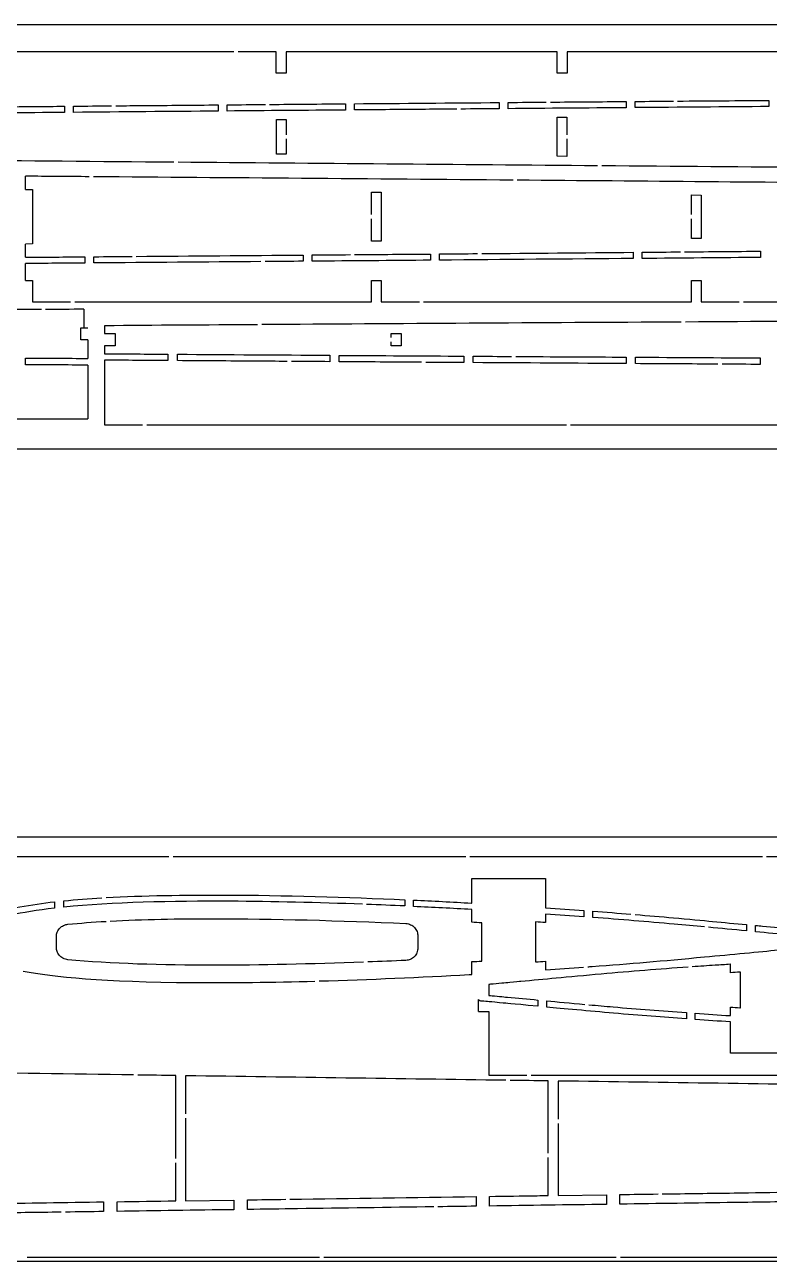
# Model space of a CAD drawing. Header units: millimetres. Extents: x -769 to 745, y -600 to 149.
# Drawn here: x -60.6 to 115.1, y -143 to 148.6 of the extents above; entities that cross this region are included whole.
import ezdxf

# ---------------------------------------------------------------- set-up
doc = ezdxf.new("R2010")
doc.units = ezdxf.units.MM
doc.header["$MEASUREMENT"] = 0
doc.layers.add('90X10', color=1, linetype='Continuous')

msp = doc.modelspace()

# ---------------------------------------------------------------- linework, layer by layer
for p, q in [((-11.25, 142.2), (-65.17, 142.2)), ((-1.25, 142.2), (-10.25, 142.2)), ((-1.25, 137.2), (-1.25, 142.2)), ((65.01, 142.2), (1.09, 142.2)), ((1.09, 142.2), (1.09, 137.2)), ((65.01, 137.2), (65.01, 142.2)), ((121.1, 142.2), (67.35, 142.2)), ((67.35, 142.2), (67.35, 137.2)), ((1.09, 137.2), (-1.25, 137.2)), ((67.35, 137.2), (65.01, 137.2)), ((-51.21, 129.39), (-51.21, 127.93)), ((-49.09, 127.94), (-49.09, 129.41)), ((-14.95, 129.71), (-14.95, 128.24)), ((-12.83, 128.26), (-12.83, 129.73)), ((15.05, 129.97), (15.05, 128.5)), ((17.17, 128.52), (17.17, 129.99)), ((51.31, 130.27), (51.31, 128.8)), ((53.43, 128.82), (53.43, 130.29)), ((81.31, 130.51), (81.31, 129.04)), ((83.43, 129.06), (83.43, 130.53)), ((114.99, 130.78), (114.99, 129.31)), ((-1.21, 126.24), (1.05, 126.26)), ((-1.21, 118.12), (-1.21, 126.24)), ((1.05, 126.26), (1.05, 122.68)), ((65.05, 126.79), (67.31, 126.81)), ((65.05, 117.58), (65.05, 126.79)), ((67.31, 126.81), (67.31, 122.68)), ((1.05, 121.68), (1.05, 118.11)), ((67.31, 121.68), (67.31, 117.56)), ((1.05, 118.11), (-1.21, 118.12)), ((67.31, 117.56), (65.05, 117.58)), ((-60.39, 109.76), (-60.39, 112.89)), ((-60.39, 109.76), (-58.8, 109.75)), ((-58.8, 109.75), (-58.8, 96.91)), ((21.24, 103.83), (21.24, 109.11)), ((21.24, 109.11), (23.51, 109.09)), ((23.51, 109.09), (23.51, 97.57)), ((96.72, 103.83), (96.72, 108.47)), ((96.72, 108.47), (98.99, 108.45)), ((98.99, 108.45), (98.99, 98.21)), ((21.24, 97.55), (21.24, 102.83)), ((96.72, 98.19), (96.72, 102.83)), ((-58.8, 96.91), (-60.39, 96.9)), ((-60.39, 93.77), (-60.39, 96.9)), ((23.51, 97.57), (21.24, 97.55)), ((98.99, 98.21), (96.72, 98.19)), ((-46.39, 93.88), (-46.39, 92.41)), ((-44.26, 92.43), (-44.26, 93.9)), ((5.12, 94.3), (5.12, 92.82)), ((7.24, 92.84), (7.24, 94.31)), ((35.13, 94.54), (35.13, 93.07)), ((37.25, 93.09), (37.25, 94.56)), ((82.96, 94.95), (82.96, 93.48)), ((85.08, 93.49), (85.08, 94.96)), ((113.01, 95.2), (113.01, 93.74)), ((-60.39, 88.27), (-60.39, 92.3)), ((-60.39, 88.27), (-58.8, 88.27)), ((-58.8, 88.27), (-58.8, 83.27)), ((21.24, 83.27), (21.24, 88.27)), ((21.24, 88.27), (23.51, 88.27)), ((23.51, 88.27), (23.51, 83.27)), ((96.72, 83.27), (96.72, 88.27)), ((96.72, 88.27), (98.99, 88.27)), ((98.99, 88.27), (98.99, 83.27)), ((-58.8, 83.27), (-49.8, 83.27)), ((-48.8, 83.27), (21.24, 83.27)), ((23.51, 83.27), (32.51, 83.27)), ((33.51, 83.27), (96.72, 83.27)), ((98.99, 83.27), (107.99, 83.27)), ((108.99, 83.27), (163.47, 83.27)), ((-46.67, 81.5), (-46.67, 77.15)), ((-47.35, 74.27), (-47.35, 77.15)), ((-47.35, 77.15), (-45.67, 77.15)), ((-41.81, 77.62), (-41.81, 75.76)), ((-45.67, 74.27), (-47.35, 74.27)), ((-45.67, 74.27), (-45.67, 69.92)), ((-41.81, 75.76), (-39.25, 75.76)), ((-39.25, 75.76), (-39.25, 72.88)), ((25.84, 75.76), (28.23, 75.76)), ((25.84, 74.82), (25.84, 75.76)), ((25.84, 72.88), (25.84, 73.82)), ((28.23, 75.76), (28.23, 72.88)), ((-39.25, 72.88), (-41.81, 72.88)), ((-41.81, 72.88), (-41.81, 71.02)), ((-26.8, 70.91), (-26.8, 69.4)), ((-24.53, 69.39), (-24.53, 70.9)), ((11.35, 70.66), (11.35, 69.14)), ((13.58, 69.13), (13.58, 70.64)), ((28.23, 72.88), (25.84, 72.88)), ((43.01, 70.45), (43.01, 68.93)), ((45.24, 68.92), (45.24, 70.44)), ((81.27, 70.22), (81.27, 68.69)), ((83.5, 68.68), (83.5, 70.21)), ((112.93, 70.03), (112.93, 68.5)), ((-60.45, 68.41), (-60.45, 69.99)), ((-45.67, 68.34), (-45.67, 55.65)), ((-41.81, 69.51), (-41.81, 54.26)), ((-81.79, 55.65), (-45.67, 55.65)), ((-41.81, 54.26), (-32.81, 54.26)), ((-31.81, 54.26), (67.19, 54.26)), ((68.19, 54.26), (167.19, 54.26)), ((-26.56, -47.68), (-70.72, -47.68)), ((43.44, -47.68), (-25.56, -47.68)), ((113.44, -47.68), (44.44, -47.68)), ((123.44, -47.68), (114.44, -47.68)), ((44.87, -58.56), (44.87, -52.76)), ((44.87, -52.76), (47.17, -52.76)), ((47.17, -52.76), (47.17, -52.77)), ((47.17, -52.77), (59.91, -52.76)), ((59.91, -52.76), (62.26, -52.76)), ((62.26, -52.76), (62.26, -59.64)), ((-53.55, -58.24), (-53.55, -59.76)), ((-51.35, -59.5), (-51.35, -58.02)), ((29.06, -57.77), (29.06, -59.24)), ((31.16, -59.36), (31.16, -57.84)), ((44.87, -63.08), (44.87, -60.07)), ((62.26, -61.15), (62.26, -63.16)), ((71.35, -60.29), (71.35, -61.8)), ((73.45, -61.94), (73.45, -60.46)), ((47.25, -72.24), (47.25, -63.21)), ((59.87, -63), (59.87, -72.45)), ((109.71, -63.64), (109.71, -65.11)), ((111.81, -65.33), (111.81, -63.82)), ((-53.13, -68.99), (-53.13, -66.46)), ((32.15, -66.32), (32.15, -69.13)), ((44.87, -75.38), (44.87, -72.37)), ((62.26, -72.29), (62.26, -74.3)), ((105.89, -74.99), (105.89, -72.99)), ((108.26, -83.25), (108.26, -74.85)), ((48.87, -77.75), (48.87, -80.34)), ((46.5, -84.11), (46.5, -81.3)), ((60.46, -81.42), (60.46, -82.89)), ((62.57, -83.09), (62.57, -81.62)), ((46.5, -84.11), (48.87, -84.11)), ((48.87, -84.11), (48.87, -99.11)), ((95.5, -84.4), (95.5, -85.87)), ((97.61, -86.02), (97.61, -84.55)), ((105.89, -85.1), (105.89, -83.1)), ((105.89, -93.99), (105.89, -86.57)), ((108.2, -93.99), (105.89, -93.99)), ((120.92, -93.98), (108.2, -93.99)), ((48.87, -99.11), (57.87, -99.11)), ((58.87, -99.11), (127.87, -99.11)), ((-24.95, -118.79), (-24.95, -99.24)), ((-22.63, -99.28), (-22.63, -108.28)), ((62.92, -117.54), (62.92, -100.49)), ((65.24, -100.53), (65.24, -109.53)), ((-22.63, -109.28), (-22.63, -128.75)), ((65.24, -110.53), (65.24, -127.5)), ((62.92, -127.54), (62.92, -118.54)), ((-24.95, -128.79), (-24.95, -119.79)), ((45.88, -127.78), (45.88, -130.05)), ((49.08, -130.01), (49.08, -127.73)), ((65.24, -127.5), (76.64, -127.34)), ((76.64, -127.34), (76.64, -129.62)), ((79.83, -129.57), (79.83, -127.3)), ((-41.98, -129.03), (-41.98, -131.31)), ((-38.79, -131.26), (-38.79, -128.99)), ((-22.63, -128.75), (-11.23, -128.59)), ((-11.23, -128.59), (-11.23, -130.87)), ((-8.03, -130.82), (-8.03, -128.55)), ((-60.04, -142.08), (8.96, -142.08)), ((9.96, -142.08), (78.96, -142.08)), ((79.96, -142.08), (148.96, -142.08))]:
    msp.add_line(p, q)
for points, knots in [([(-69.09, 129.23), (-67.9, 129.24), (-66.71, 129.25), (-65.52, 129.26), (-60.75, 129.31), (-55.97, 129.35), (-51.21, 129.39)], [1.107603, 1.107603, 1.107603, 1.107603, 1.465183, 1.465183, 1.465183, 2.895361, 2.895361, 2.895361, 2.895361]), ([(-39.09, 129.5), (-36.87, 129.52), (-34.65, 129.54), (-32.43, 129.56), (-26.6, 129.61), (-20.78, 129.66), (-14.95, 129.71)], [1.112284, 1.112284, 1.112284, 1.112284, 1.77806, 1.77806, 1.77806, 3.525004, 3.525004, 3.525004, 3.525004]), ([(41.31, 128.72), (38.85, 128.7), (36.4, 128.68), (33.95, 128.66), (28.36, 128.61), (22.77, 128.56), (17.17, 128.52)], [1.061079, 1.061079, 1.061079, 1.061079, 1.805873, 1.805873, 1.805873, 3.506834, 3.506834, 3.506834, 3.506834]), ([(-45.39, 112.77), (-50.4, 112.81), (-55.38, 112.85), (-60.33, 112.89), (-60.35, 112.89), (-60.37, 112.89), (-60.39, 112.89)], [41.120008, 41.120008, 41.120008, 41.120008, 42.768834, 42.768834, 42.768834, 42.775552, 42.775552, 42.775552, 42.775552]), ([(154.6, 111.09), (151.04, 111.12), (147.55, 111.15), (144.14, 111.18), (115.33, 111.44), (85.52, 111.7), (55.61, 111.95)], [19.611658, 19.611658, 19.611658, 19.611658, 20.741515, 20.741515, 20.741515, 30.282244, 30.282244, 30.282244, 30.282244]), ([(-60.39, 93.77), (-60.37, 93.77), (-60.35, 93.77), (-60.33, 93.77), (-55.71, 93.81), (-51.06, 93.84), (-46.39, 93.88)], [0.044293, 0.044293, 0.044293, 0.044293, 0.050337, 0.050337, 0.050337, 1.434761, 1.434761, 1.434761, 1.434761]), ([(-46.39, 92.41), (-51.03, 92.37), (-55.68, 92.33), (-60.33, 92.3), (-60.35, 92.3), (-60.37, 92.3), (-60.39, 92.3)], [0.833537, 0.833537, 0.833537, 0.833537, 2.227687, 2.227687, 2.227687, 2.23364, 2.23364, 2.23364, 2.23364]), ([(-46.67, 81.5), (-46.69, 81.5), (-46.71, 81.5), (-46.73, 81.5), (-49.7, 81.49), (-52.68, 81.48), (-55.67, 81.46)], [0.0439651, 0.0439651, 0.0439651, 0.0439651, 0.0499906, 0.0499906, 0.0499906, 0.940508, 0.940508, 0.940508, 0.940508]), ([(-5.68, 77.87), (-17.87, 77.79), (-29.9, 77.71), (-41.75, 77.62), (-41.77, 77.62), (-41.79, 77.62), (-41.81, 77.62)], [38.827527, 38.827527, 38.827527, 38.827527, 42.422332, 42.422332, 42.422332, 42.428358, 42.428358, 42.428358, 42.428358]), ([(-41.81, 71.02), (-41.79, 71.02), (-41.77, 71.02), (-41.75, 71.02), (-36.79, 70.98), (-31.81, 70.95), (-26.8, 70.91)], [-0.005958, -0.005958, -0.005958, -0.005958, 0, 0, 0, 1.487309, 1.487309, 1.487309, 1.487309]), ([(-60.45, 69.99), (-55.54, 69.97), (-50.63, 69.94), (-45.73, 69.92), (-45.71, 69.92), (-45.69, 69.92), (-45.67, 69.92)], [42.502187, 42.502187, 42.502187, 42.502187, 43.979535, 43.979535, 43.979535, 43.985595, 43.985595, 43.985595, 43.985595]), ([(-45.67, 68.34), (-45.69, 68.34), (-45.71, 68.34), (-45.73, 68.34), (-50.64, 68.37), (-55.54, 68.39), (-60.45, 68.41)], [0.044087, 0.044087, 0.044087, 0.044087, 0.050058, 0.050058, 0.050058, 1.521708, 1.521708, 1.521708, 1.521708]), ([(-26.8, 69.4), (-31.78, 69.44), (-36.76, 69.47), (-41.75, 69.51), (-41.77, 69.51), (-41.79, 69.51), (-41.81, 69.51)], [0.006042, 0.006042, 0.006042, 0.006042, 1.500904, 1.500904, 1.500904, 1.506947, 1.506947, 1.506947, 1.506947]), ([(1.35, 69.21), (-1.19, 69.23), (-3.73, 69.24), (-6.26, 69.26), (-12.35, 69.3), (-18.44, 69.34), (-24.53, 69.39)], [1.06866, 1.06866, 1.06866, 1.06866, 1.829316, 1.829316, 1.829316, 3.656428, 3.656428, 3.656428, 3.656428]), ([(-70.72, -61.58), (-70.7, -61.57), (-70.68, -61.57), (-70.67, -61.56), (-69.85, -61.31), (-69.03, -61.08), (-68.24, -60.87), (-66.11, -60.31), (-63.91, -59.84), (-61.78, -59.45), (-59.04, -58.94), (-56.3, -58.56), (-53.55, -58.24)], [0.307355, 0.307355, 0.307355, 0.307355, 0.312601, 0.312601, 0.312601, 0.562622, 0.562622, 0.562622, 1.23803, 1.23803, 1.23803, 2.109133, 2.109133, 2.109133, 2.109133]), ([(19.07, -58.83), (8.62, -58.44), (-2.13, -58.18), (-12.09, -58.12), (-25.85, -58.05), (-40.02, -58.34), (-51.35, -59.5)], [1.100774, 1.100774, 1.100774, 1.100774, 4.132431, 4.132431, 4.132431, 8.320106, 8.320106, 8.320106, 8.320106]), ([(-41.38, -57.26), (-32.67, -56.77), (-22.95, -56.62), (-13.07, -56.66), (-0.03, -56.7), (15.91, -57.16), (29.06, -57.77)], [0.981839, 0.981839, 0.981839, 0.981839, 3.313154, 3.313154, 3.313154, 6.39059, 6.39059, 6.39059, 6.39059]), ([(31.16, -57.84), (35.62, -58.06), (40.27, -58.3), (44.83, -58.56), (44.84, -58.56), (44.86, -58.56), (44.87, -58.56)], [0.119252, 0.119252, 0.119252, 0.119252, 1.444928, 1.444928, 1.444928, 1.449011, 1.449011, 1.449011, 1.449011]), ([(-53.55, -59.76), (-61.81, -60.71), (-67.24, -62.04), (-70.69, -63.14), (-70.7, -63.15), (-70.71, -63.15), (-70.72, -63.15)], [3.1387251, 3.1387251, 3.1387251, 3.1387251, 3.5565486, 3.5565486, 3.5565486, 3.5576707, 3.5576707, 3.5576707, 3.5576707]), ([(44.87, -60.07), (44.86, -60.07), (44.85, -60.07), (44.83, -60.07), (40.29, -59.81), (35.66, -59.57), (31.16, -59.36)], [2.74134, 2.74134, 2.74134, 2.74134, 2.745061, 2.745061, 2.745061, 4.092228, 4.092228, 4.092228, 4.092228]), ([(62.26, -59.64), (62.27, -59.64), (62.28, -59.64), (62.29, -59.64), (65.33, -59.85), (68.31, -60.06), (71.35, -60.29)], [3.241012, 3.241012, 3.241012, 3.241012, 3.24512, 3.24512, 3.24512, 4.251315, 4.251315, 4.251315, 4.251315]), ([(71.35, -61.8), (68.33, -61.57), (65.31, -61.36), (62.3, -61.16), (62.28, -61.15), (62.27, -61.15), (62.26, -61.15)], [0.0761151, 0.0761151, 0.0761151, 0.0761151, 0.9852933, 0.9852933, 0.9852933, 0.9895826, 0.9895826, 0.9895826, 0.9895826]), ([(-53.13, -66.46), (-53.13, -66.09), (-53.06, -65.73), (-52.92, -65.38), (-52.78, -65.04), (-52.57, -64.72), (-52.31, -64.45), (-52.06, -64.2), (-51.76, -63.99), (-51.44, -63.83), (-51.11, -63.68), (-50.76, -63.58), (-50.39, -63.54)], [0, 0, 0, 0, 0.1128813, 0.1128813, 0.1128813, 0.2276932, 0.2276932, 0.2276932, 0.3374493, 0.3374493, 0.3374493, 0.4483497, 0.4483497, 0.4483497, 0.4483497]), ([(-40.42, -62.8), (-32.75, -62.39), (-24.31, -62.24), (-15.93, -62.23), (-2.11, -62.23), (13.81, -62.67), (29.34, -63.38)], [-0.8222828, -0.8222828, -0.8222828, -0.8222828, -0.5232145, -0.5232145, -0.5232145, -0.0303733, -0.0303733, -0.0303733, -0.0303733]), ([(29.34, -63.38), (29.73, -63.4), (30.1, -63.49), (30.45, -63.65), (30.8, -63.81), (31.11, -64.04), (31.37, -64.32), (31.63, -64.6), (31.83, -64.93), (31.97, -65.29), (32.09, -65.62), (32.15, -65.97), (32.15, -66.32)], [0, 0, 0, 0, 0.1174031, 0.1174031, 0.1174031, 0.234782, 0.234782, 0.234782, 0.3520624, 0.3520624, 0.3520624, 0.4593441, 0.4593441, 0.4593441, 0.4593441]), ([(47.25, -63.21), (47.24, -63.21), (47.23, -63.21), (47.21, -63.21), (46.43, -63.16), (45.65, -63.12), (44.87, -63.08)], [1.3296743, 1.3296743, 1.3296743, 1.3296743, 1.3333636, 1.3333636, 1.3333636, 1.5632848, 1.5632848, 1.5632848, 1.5632848]), ([(62.26, -63.16), (61.48, -63.1), (60.7, -63.05), (59.92, -63), (59.9, -63), (59.89, -63), (59.87, -63)], [0.8226458, 0.8226458, 0.8226458, 0.8226458, 1.058043, 1.058043, 1.058043, 1.0623211, 1.0623211, 1.0623211, 1.0623211]), ([(99.76, -64.17), (97.44, -63.96), (95.09, -63.74), (92.59, -63.52), (86.3, -62.96), (79.97, -62.43), (73.45, -61.94)], [1.114385, 1.114385, 1.114385, 1.114385, 1.878041, 1.878041, 1.878041, 3.796725, 3.796725, 3.796725, 3.796725]), ([(83.42, -61.25), (86.49, -61.51), (89.51, -61.77), (92.47, -62.03), (95.83, -62.33), (99.5, -62.67), (101.68, -62.88), (104.36, -63.13), (107.03, -63.38), (109.71, -63.64)], [1.089327, 1.089327, 1.089327, 1.089327, 2.037857, 2.037857, 2.037857, 3.113814, 3.113814, 3.113814, 4.439319, 4.439319, 4.439319, 4.439319]), ([(111.81, -63.82), (112.41, -63.88), (112.94, -63.93), (113.49, -63.98), (115.98, -64.21), (118.48, -64.43), (120.96, -64.69), (121.95, -64.79), (122.94, -64.84), (123.92, -64.97), (124.31, -65.02), (124.6, -65.06), (125.1, -65.07), (125.27, -65.07), (125.42, -65.08), (125.53, -65.1), (125.59, -65.11), (125.63, -65.13), (125.67, -65.16), (125.69, -65.17), (125.7, -65.18), (125.72, -65.19), (125.73, -65.21), (125.74, -65.22), (125.75, -65.24), (125.78, -65.29), (125.8, -65.34), (125.83, -65.39)], [0.043053, 0.043053, 0.043053, 0.043053, 0.229778, 0.229778, 0.229778, 1.077199, 1.077199, 1.077199, 1.413121, 1.413121, 1.413121, 1.544711, 1.544711, 1.544711, 1.591665, 1.591665, 1.591665, 1.613687, 1.613687, 1.613687, 1.623793, 1.623793, 1.623793, 1.633657, 1.633657, 1.633657, 1.656691, 1.656691, 1.656691, 1.656691]), ([(123.44, -66.43), (123.43, -66.43), (123.42, -66.43), (123.41, -66.43), (123.06, -66.39), (122.88, -66.37), (122.39, -66.33), (121.59, -66.27), (120.79, -66.19), (119.99, -66.11), (117.26, -65.83), (114.54, -65.59), (111.81, -65.33)], [0.51145, 0.51145, 0.51145, 0.51145, 0.529226, 0.529226, 0.529226, 1.049354, 1.049354, 1.049354, 1.901012, 1.901012, 1.901012, 4.79618, 4.79618, 4.79618, 4.79618]), ([(-50.39, -71.9), (-50.81, -71.86), (-51.2, -71.74), (-51.57, -71.55), (-51.92, -71.36), (-52.23, -71.11), (-52.48, -70.8), (-52.69, -70.54), (-52.85, -70.26), (-52.97, -69.95), (-53.08, -69.64), (-53.13, -69.32), (-53.13, -68.99)], [0, 0, 0, 0, 0.1259839, 0.1259839, 0.1259839, 0.2480623, 0.2480623, 0.2480623, 0.3488755, 0.3488755, 0.3488755, 0.4490175, 0.4490175, 0.4490175, 0.4490175]), ([(32.15, -69.13), (32.15, -69.51), (32.08, -69.89), (31.93, -70.25), (31.79, -70.6), (31.57, -70.92), (31.3, -71.2), (31.04, -71.47), (30.72, -71.69), (30.36, -71.84), (30.04, -71.97), (29.69, -72.05), (29.34, -72.07)], [0, 0, 0, 0, 0.1171102, 0.1171102, 0.1171102, 0.2343125, 0.2343125, 0.2343125, 0.3516318, 0.3516318, 0.3516318, 0.4593275, 0.4593275, 0.4593275, 0.4593275]), ([(72.23, -73.58), (72.57, -73.56), (72.91, -73.53), (73.25, -73.51), (82.23, -72.83), (89.66, -72.2), (99.79, -71.25), (106.15, -70.66), (112.86, -70.01), (117.17, -69.61), (117.87, -69.54), (118.58, -69.48), (119.28, -69.41), (120.37, -69.31), (121.46, -69.19), (122.55, -69.1), (122.83, -69.08), (123.12, -69.05), (123.41, -69.02), (123.42, -69.02), (123.43, -69.02), (123.44, -69.01)], [4.844286, 4.844286, 4.844286, 4.844286, 4.868045, 4.868045, 4.868045, 5.492636, 5.492636, 5.492636, 5.884684, 5.884684, 5.884684, 5.948645, 5.948645, 5.948645, 6.047519, 6.047519, 6.047519, 6.073586, 6.073586, 6.073586, 6.074654, 6.074654, 6.074654, 6.074654]), ([(19.35, -72.48), (7.1, -72.94), (-5.06, -73.22), (-15.93, -73.21), (-28.14, -73.21), (-40.47, -72.88), (-50.39, -71.9)], [0.1357371, 0.1357371, 0.1357371, 0.1357371, 0.5232145, 0.5232145, 0.5232145, 0.9589417, 0.9589417, 0.9589417, 0.9589417]), ([(44.87, -72.37), (45.65, -72.33), (46.43, -72.28), (47.21, -72.24), (47.23, -72.24), (47.24, -72.24), (47.25, -72.24)], [2.9078603, 2.9078603, 2.9078603, 2.9078603, 3.1354507, 3.1354507, 3.1354507, 3.1391026, 3.1391026, 3.1391026, 3.1391026]), ([(59.87, -72.45), (59.89, -72.45), (59.9, -72.45), (59.92, -72.45), (60.7, -72.4), (61.48, -72.34), (62.26, -72.29)], [2.0047336, 2.0047336, 2.0047336, 2.0047336, 2.0090319, 2.0090319, 2.0090319, 2.2455403, 2.2455403, 2.2455403, 2.2455403]), ([(-61, -74.61), (-53.62, -75.93), (-42.41, -77.12), (-20.85, -77.29), (-11.82, -77.37), (-2.06, -77.24), (7.87, -76.96)], [1.081361, 1.081361, 1.081361, 1.081361, 2.689127, 2.689127, 2.689127, 3.362429, 3.362429, 3.362429, 3.362429]), ([(8.86, -76.93), (20.77, -76.59), (32.89, -76.05), (44.22, -75.41), (44.42, -75.4), (44.63, -75.39), (44.83, -75.38), (44.85, -75.38), (44.86, -75.38), (44.87, -75.38)], [3.3850221, 3.3850221, 3.3850221, 3.3850221, 4.1920834, 4.1920834, 4.1920834, 4.2067173, 4.2067173, 4.2067173, 4.20761, 4.20761, 4.20761, 4.20761]), ([(95.91, -73.66), (89.12, -74.15), (82.41, -74.69), (75.43, -75.3), (71.71, -75.63), (67.72, -76), (64.79, -76.27), (62.01, -76.53), (59.23, -76.79), (56.44, -77.05), (56.27, -77.07), (54.96, -77.19), (53.82, -77.29), (53.19, -77.35), (52.56, -77.41), (51.93, -77.47), (51.05, -77.56), (50.16, -77.64), (49.28, -77.71), (49.15, -77.72), (49.03, -77.73), (48.93, -77.75), (48.91, -77.75), (48.89, -77.75), (48.87, -77.75)], [2.5820687, 2.5820687, 2.5820687, 2.5820687, 2.8128075, 2.8128075, 2.8128075, 2.9358994, 2.9358994, 2.9358994, 3.0531746, 3.0531746, 3.0531746, 3.0605568, 3.0605568, 3.0605568, 3.0646275, 3.0646275, 3.0646275, 3.0703558, 3.0703558, 3.0703558, 3.0711887, 3.0711887, 3.0711887, 3.0713312, 3.0713312, 3.0713312, 3.0713312]), ([(62.26, -74.3), (62.27, -74.29), (62.28, -74.29), (62.3, -74.29), (65.28, -74.09), (68.26, -73.88), (71.23, -73.66)], [4.6134954, 4.6134954, 4.6134954, 4.6134954, 4.6144814, 4.6144814, 4.6144814, 4.8211738, 4.8211738, 4.8211738, 4.8211738]), ([(105.89, -72.99), (105.87, -72.99), (105.85, -72.99), (105.82, -72.99), (104.65, -73.07), (103.47, -73.15), (102.3, -73.22), (100.49, -73.34), (98.7, -73.47), (96.91, -73.59)], [2.4699579, 2.4699579, 2.4699579, 2.4699579, 2.4706678, 2.4706678, 2.4706678, 2.5099833, 2.5099833, 2.5099833, 2.5707711, 2.5707711, 2.5707711, 2.5707711]), ([(108.26, -74.85), (108.24, -74.85), (108.22, -74.85), (108.2, -74.85), (108.17, -74.85), (108.14, -74.85), (108.11, -74.85), (107.37, -74.9), (106.63, -74.95), (105.89, -74.99)], [1.3411854, 1.3411854, 1.3411854, 1.3411854, 1.3475925, 1.3475925, 1.3475925, 1.356152, 1.356152, 1.356152, 1.5807376, 1.5807376, 1.5807376, 1.5807376]), ([(60.46, -82.89), (53.73, -82.25), (53.03, -82.2), (52.26, -82.13), (50.92, -82.01), (50.8, -81.97), (49.59, -81.87), (48.65, -81.8), (48.5, -81.76), (47.72, -81.68), (47.36, -81.65), (47.16, -81.66), (46.98, -81.65), (46.88, -81.65), (46.79, -81.63), (46.73, -81.61), (46.7, -81.6), (46.68, -81.59), (46.66, -81.57), (46.65, -81.56), (46.64, -81.56), (46.63, -81.55), (46.62, -81.54), (46.62, -81.53), (46.61, -81.52), (46.57, -81.45), (46.54, -81.37), (46.5, -81.3)], [0.050767, 0.050767, 0.050767, 0.050767, 2.174551, 2.174551, 2.174551, 5.87278, 5.87278, 5.87278, 8.749013, 8.749013, 8.749013, 10.108121, 10.108121, 10.108121, 10.85093, 10.85093, 10.85093, 11.181038, 11.181038, 11.181038, 11.332324, 11.332324, 11.332324, 11.482284, 11.482284, 11.482284, 12.258419, 12.258419, 12.258419, 12.258419]), ([(48.87, -80.34), (48.89, -80.34), (48.91, -80.34), (48.93, -80.35), (49.15, -80.37), (49.38, -80.39), (49.66, -80.41), (51.24, -80.54), (53.06, -80.73), (53.3, -80.75), (55.69, -80.97), (58.07, -81.19), (60.46, -81.42)], [0.0447433, 0.0447433, 0.0447433, 0.0447433, 0.0460158, 0.0460158, 0.0460158, 0.0614435, 0.0614435, 0.0614435, 0.1464354, 0.1464354, 0.1464354, 0.9816251, 0.9816251, 0.9816251, 0.9816251]), ([(95.5, -85.87), (89.89, -85.47), (84.77, -85.07), (78.32, -84.52), (72.71, -84.04), (66.15, -83.43), (62.57, -83.09)], [0.087039, 0.087039, 0.087039, 0.087039, 1.795831, 1.795831, 1.795831, 3.282564, 3.282564, 3.282564, 3.282564]), ([(72.53, -82.53), (74.45, -82.71), (76.39, -82.88), (78.23, -83.04), (84.04, -83.53), (89.7, -83.98), (95.5, -84.4)], [0.778275, 0.778275, 0.778275, 0.778275, 1.149787, 1.149787, 1.149787, 2.323098, 2.323098, 2.323098, 2.323098]), ([(97.61, -84.55), (100.35, -84.74), (103.1, -84.92), (105.82, -85.1), (105.85, -85.1), (105.87, -85.1), (105.89, -85.1)], [0.0880604, 0.0880604, 0.0880604, 0.0880604, 0.9131814, 0.9131814, 0.9131814, 0.9196151, 0.9196151, 0.9196151, 0.9196151]), ([(105.89, -83.1), (106.63, -83.14), (107.37, -83.19), (108.11, -83.24), (108.14, -83.24), (108.17, -83.24), (108.2, -83.24), (108.22, -83.24), (108.24, -83.24), (108.26, -83.25)], [1.1077217, 1.1077217, 1.1077217, 1.1077217, 1.3307569, 1.3307569, 1.3307569, 1.3392811, 1.3392811, 1.3392811, 1.3456446, 1.3456446, 1.3456446, 1.3456446]), ([(105.89, -86.57), (105.87, -86.57), (105.85, -86.57), (105.83, -86.57), (103.14, -86.4), (100.4, -86.22), (97.61, -86.02)], [3.0129521, 3.0129521, 3.0129521, 3.0129521, 3.0185347, 3.0185347, 3.0185347, 3.820154, 3.820154, 3.820154, 3.820154]), ([(-34.95, -99.1), (-49.68, -98.89), (-64.42, -98.68), (-79.15, -98.47), (-90.23, -98.31), (-101.49, -98.15), (-112.87, -97.99), (-112.89, -97.99), (-112.91, -97.98), (-112.93, -97.98)], [36.437978, 36.437978, 36.437978, 36.437978, 40.859149, 40.859149, 40.859149, 44.18386, 44.18386, 44.18386, 44.189784, 44.189784, 44.189784, 44.189784]), ([(-24.95, -99.24), (-24.97, -99.24), (-24.99, -99.24), (-25.01, -99.24), (-27.99, -99.2), (-30.97, -99.16), (-33.95, -99.11)], [35.4379776, 35.4379776, 35.4379776, 35.4379776, 35.4438926, 35.4438926, 35.4438926, 36.3379776, 36.3379776, 36.3379776, 36.3379776]), ([(52.92, -100.35), (27.76, -99.99), (2.6, -99.64), (-22.57, -99.28), (-22.59, -99.28), (-22.61, -99.28), (-22.63, -99.28)], [27.650534, 27.650534, 27.650534, 27.650534, 35.199766, 35.199766, 35.199766, 35.205853, 35.205853, 35.205853, 35.205853]), ([(62.92, -100.49), (62.9, -100.49), (62.88, -100.49), (62.86, -100.49), (59.88, -100.45), (56.9, -100.41), (53.92, -100.37)], [26.6505336, 26.6505336, 26.6505336, 26.6505336, 26.656449, 26.656449, 26.656449, 27.5505337, 27.5505337, 27.5505337, 27.5505337]), ([(140.79, -101.6), (115.62, -101.24), (90.46, -100.88), (65.3, -100.53), (65.28, -100.53), (65.26, -100.53), (65.24, -100.53)], [18.863098, 18.863098, 18.863098, 18.863098, 26.412323, 26.412323, 26.412323, 26.418409, 26.418409, 26.418409, 26.418409]), ([(49.08, -127.73), (52.85, -127.68), (56.54, -127.63), (60.31, -127.57), (61.16, -127.56), (62.01, -127.55), (62.86, -127.54), (62.88, -127.54), (62.9, -127.54), (62.92, -127.54)], [0.005916, 0.005916, 0.005916, 0.005916, 1.137692, 1.137692, 1.137692, 1.3907, 1.3907, 1.3907, 1.396541, 1.396541, 1.396541, 1.396541]), ([(89.83, -127.16), (95.48, -127.08), (101.14, -127), (106.76, -126.92), (115.76, -126.79), (124.75, -126.66), (133.75, -126.53)], [1.005065, 1.005065, 1.005065, 1.005065, 2.699292, 2.699292, 2.699292, 5.410498, 5.410498, 5.410498, 5.410498]), ([(-85.9, -129.66), (-80.3, -129.58), (-74.64, -129.5), (-68.95, -129.42), (-59.96, -129.29), (-50.97, -129.16), (-41.98, -129.03)], [0.99727, 0.99727, 0.99727, 0.99727, 2.649162, 2.649162, 2.649162, 5.256118, 5.256118, 5.256118, 5.256118]), ([(-38.79, -128.99), (-34.19, -128.92), (-29.6, -128.85), (-25.01, -128.79), (-24.99, -128.79), (-24.97, -128.79), (-24.95, -128.79)], [0.005915, 0.005915, 0.005915, 0.005915, 1.384023, 1.384023, 1.384023, 1.389938, 1.389938, 1.389938, 1.389938]), ([(35.89, -130.2), (25.18, -130.35), (14.49, -130.5), (3.78, -130.65), (-0.16, -130.71), (-4.09, -130.77), (-8.03, -130.82)], [1.006373, 1.006373, 1.006373, 1.006373, 4.221137, 4.221137, 4.221137, 5.403899, 5.403899, 5.403899, 5.403899]), ([(76.64, -129.62), (72.05, -129.68), (67.45, -129.75), (62.86, -129.81), (58.27, -129.88), (53.67, -129.94), (49.08, -130.01)], [0.005915, 0.005915, 0.005915, 0.005915, 1.383681, 1.383681, 1.383681, 2.761958, 2.761958, 2.761958, 2.761958]), ([(123.75, -128.95), (118.11, -129.03), (112.51, -129.11), (106.82, -129.19), (97.77, -129.32), (88.86, -129.44), (79.83, -129.57)], [1.015932, 1.015932, 1.015932, 1.015932, 2.737168, 2.737168, 2.737168, 5.474949, 5.474949, 5.474949, 5.474949]), ([(-51.98, -131.45), (-57.63, -131.53), (-63.28, -131.61), (-68.93, -131.69), (-77.92, -131.82), (-86.91, -131.95), (-95.9, -132.08)], [1.005674, 1.005674, 1.005674, 1.005674, 2.700737, 2.700737, 2.700737, 5.397843, 5.397843, 5.397843, 5.397843])]:
    msp.add_open_spline(points, degree=3, knots=knots)
for points in [[(-49.09, 129.41), (-46.09, 129.44), (-43.09, 129.47), (-40.09, 129.49)], [(-12.83, 129.73), (-9.83, 129.76), (-6.83, 129.78), (-3.83, 129.81)], [(15.05, 128.5), (5.76, 128.42), (-3.54, 128.34), (-12.83, 128.26)], [(-2.83, 129.82), (3.13, 129.87), (9.09, 129.92), (15.05, 129.97)], [(17.17, 129.99), (28.55, 130.08), (39.93, 130.18), (51.31, 130.27)], [(51.31, 128.8), (48.29, 128.78), (45.3, 128.75), (42.31, 128.73)], [(53.43, 130.29), (56.43, 130.31), (59.43, 130.34), (62.43, 130.36)], [(81.31, 129.04), (72.02, 128.97), (62.72, 128.89), (53.43, 128.82)], [(63.43, 130.37), (69.39, 130.42), (75.35, 130.47), (81.31, 130.51)], [(83.43, 130.53), (86.43, 130.56), (89.43, 130.58), (92.43, 130.6)], [(114.99, 129.31), (104.47, 129.23), (93.95, 129.14), (83.43, 129.06)], [(93.43, 130.61), (100.62, 130.67), (107.81, 130.72), (114.99, 130.78)], [(-51.21, 127.93), (-60.5, 127.84), (-69.8, 127.76), (-79.09, 127.67)], [(-14.95, 128.24), (-26.33, 128.15), (-37.71, 128.05), (-49.09, 127.94)], [(-124.42, 117.17), (-94.87, 116.87), (-60.97, 116.56), (-25.43, 116.25)], [(-24.43, 116.25), (7.9, 115.96), (41.57, 115.69), (74.57, 115.42)], [(75.57, 115.41), (110.1, 115.13), (143.87, 114.87), (174.57, 114.63)], [(54.61, 111.96), (21.3, 112.23), (-12.11, 112.51), (-44.39, 112.76)], [(-44.26, 93.9), (-41.27, 93.92), (-38.27, 93.95), (-35.27, 93.97)], [(-34.27, 93.98), (-21.14, 94.08), (-8, 94.19), (5.12, 94.3)], [(7.24, 94.31), (10.24, 94.34), (13.24, 94.36), (16.24, 94.39)], [(17.24, 94.4), (23.2, 94.44), (29.17, 94.49), (35.13, 94.54)], [(37.25, 94.56), (40.25, 94.59), (43.25, 94.61), (46.25, 94.64)], [(82.96, 93.48), (67.72, 93.35), (52.48, 93.22), (37.25, 93.09)], [(47.25, 94.64), (59.15, 94.74), (71.06, 94.84), (82.96, 94.95)], [(85.08, 94.96), (88.08, 94.99), (91.08, 95.01), (94.08, 95.04)], [(113.01, 93.74), (103.7, 93.65), (94.39, 93.57), (85.08, 93.49)], [(95.08, 95.05), (101.06, 95.1), (107.04, 95.15), (113.01, 95.2)], [(-4.88, 92.74), (-18.01, 92.64), (-31.14, 92.53), (-44.26, 92.43)], [(5.12, 92.82), (2.12, 92.8), (-0.88, 92.78), (-3.88, 92.75)], [(35.13, 93.07), (25.83, 92.99), (16.54, 92.92), (7.24, 92.84)], [(-56.67, 81.46), (-88.71, 81.31), (-121.9, 81.15), (-155.67, 80.98)], [(194.31, 79.06), (161.18, 78.88), (128.01, 78.7), (95.31, 78.5)], [(94.31, 78.5), (60.63, 78.3), (27.44, 78.09), (-4.68, 77.88)], [(-24.53, 70.9), (-12.68, 70.82), (-0.71, 70.74), (11.35, 70.66)], [(13.58, 70.64), (23.35, 70.58), (33.17, 70.52), (43.01, 70.45)], [(45.24, 70.44), (48.24, 70.42), (51.24, 70.4), (54.24, 70.38)], [(55.24, 70.38), (63.91, 70.32), (72.59, 70.27), (81.27, 70.22)], [(83.5, 70.21), (93.33, 70.15), (103.15, 70.09), (112.93, 70.03)], [(11.35, 69.14), (8.35, 69.16), (5.35, 69.18), (2.35, 69.2)], [(33.01, 69), (26.53, 69.04), (20.05, 69.08), (13.58, 69.13)], [(43.01, 68.93), (40.01, 68.95), (37.01, 68.97), (34.01, 68.99)], [(81.27, 68.69), (69.26, 68.77), (57.25, 68.84), (45.24, 68.92)], [(102.94, 68.56), (96.46, 68.6), (89.98, 68.64), (83.5, 68.68)], [(112.93, 68.5), (109.94, 68.52), (106.94, 68.54), (103.94, 68.56)], [(-51.35, -58.02), (-48.52, -57.74), (-45.52, -57.51), (-42.38, -57.32)], [(29.06, -59.24), (26.11, -59.1), (23.1, -58.98), (20.07, -58.86)], [(73.45, -60.46), (76.47, -60.69), (79.47, -60.93), (82.42, -61.17)], [(-50.39, -63.54), (-47.58, -63.27), (-44.57, -63.04), (-41.42, -62.86)], [(109.71, -65.11), (106.56, -64.81), (103.66, -64.54), (100.75, -64.26)], [(29.34, -72.07), (26.35, -72.2), (23.35, -72.33), (20.35, -72.45)], [(62.57, -81.62), (64.91, -81.83), (68.14, -82.14), (71.54, -82.44)], [(1.97, -128.4), (16.6, -128.2), (31.24, -127.99), (45.88, -127.78)], [(79.83, -127.3), (82.83, -127.25), (85.83, -127.21), (88.83, -127.17)], [(-11.23, -130.87), (-20.41, -131), (-29.6, -131.13), (-38.79, -131.26)], [(-8.03, -128.55), (-5.03, -128.5), (-2.03, -128.46), (0.97, -128.42)], [(45.88, -130.05), (42.88, -130.1), (39.88, -130.14), (36.89, -130.18)], [(-41.98, -131.31), (-44.98, -131.35), (-47.98, -131.39), (-50.98, -131.44)]]:
    msp.add_open_spline(points, degree=3)
at = {"layer": '90X10', "color": 1, "linetype": 'Continuous'}
for points in [[(-491.79, 48.62), (408.21, 48.62), (408.21, 148.62), (-491.79, 148.62)], [(-490.04, -143.04), (409.96, -143.04), (409.96, -43.04), (-490.04, -43.04)]]:
    msp.add_lwpolyline(points, close=True, dxfattribs=at)

doc.saveas('drawing.dxf')
